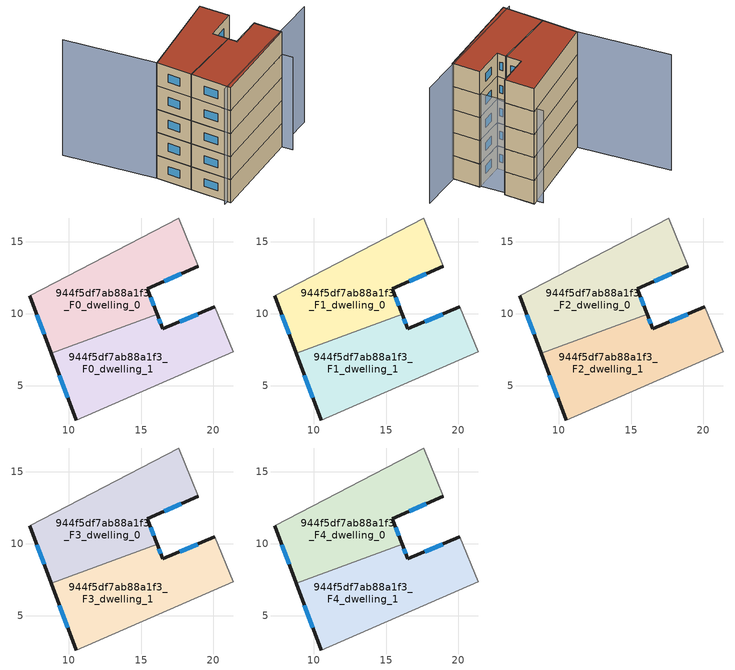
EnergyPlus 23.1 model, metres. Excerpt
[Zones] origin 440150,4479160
944f5df7ab88a1f3_F0_dwelling_0
 floor ground (EU_floor_Construction): 16.11,9.97 15.44,11.72 18.98,13.29 17.61,16.63 7.29,11.25 8.78,7.24 z0
 wall outside (EU_wall_Construction): 18.98,13.29 15.44,11.72 16.11,9.97 / 8.78,7.24 7.29,11.25 z0:3
 wall adiabatic (EU_wall_Construction): 7.29,11.25 17.61,16.63 18.98,13.29 z0:3
 wall to 944f5df7ab88a1f3_F0_dwelling_1 (EU_wall_Construction): 16.11,9.97 8.77,7.24 z0:3
 window (EU_Window_Construction): 17.8,12.77 16.61,12.24 / 15.66,11.14 15.89,10.55 / 8.28,8.57 7.78,9.92 z0.99:2.01
944f5df7ab88a1f3_F0_dwelling_1
 floor ground (EU_floor_Construction): 21.39,7.34 20.12,10.47 16.5,8.95 16.11,9.97 8.78,7.24 10.49,2.62 z0
 wall outside (EU_wall_Construction): 16.11,9.97 16.5,8.95 20.12,10.47 / 10.49,2.62 8.78,7.24 z0:3
 wall adiabatic (EU_wall_Construction): 20.12,10.47 21.39,7.34 10.49,2.62 z0:3
 window (EU_Window_Construction): 16.24,9.63 16.37,9.29 / 17.7,9.45 18.92,9.97 / 9.92,4.15 9.34,5.71 z0.99:2.01
944f5df7ab88a1f3_F1_dwelling_0
 floor to 944f5df7ab88a1f3_F0_dwelling_0 (EU_floor_Construction): 16.11,9.97 15.44,11.72 18.98,13.29 17.61,16.63 7.29,11.25 8.77,7.24 z3
 wall outside (EU_wall_Construction): 18.98,13.29 15.44,11.72 16.11,9.97 / 8.78,7.24 7.29,11.25 z3:6
 wall adiabatic (EU_wall_Construction): 7.29,11.25 17.61,16.63 18.98,13.29 z3:6
 wall to 944f5df7ab88a1f3_F1_dwelling_1 (EU_wall_Construction): 16.11,9.97 8.77,7.24 z3:6
 window (EU_Window_Construction): 17.8,12.77 16.61,12.24 / 15.66,11.14 15.89,10.55 / 8.28,8.57 7.78,9.92 z3.99:5.01
944f5df7ab88a1f3_F1_dwelling_1
 floor to 944f5df7ab88a1f3_F0_dwelling_1 (EU_floor_Construction): 21.39,7.34 20.12,10.47 16.5,8.95 16.11,9.97 8.77,7.24 10.49,2.62 z3
 wall outside (EU_wall_Construction): 16.11,9.97 16.5,8.95 20.12,10.47 / 10.49,2.62 8.78,7.24 z3:6
 wall adiabatic (EU_wall_Construction): 20.12,10.47 21.39,7.34 10.49,2.62 z3:6
 window (EU_Window_Construction): 16.24,9.63 16.37,9.29 / 17.7,9.45 18.92,9.97 / 9.92,4.15 9.34,5.71 z3.99:5.01
944f5df7ab88a1f3_F2_dwelling_0
 floor to 944f5df7ab88a1f3_F1_dwelling_0 (EU_floor_Construction): 16.11,9.97 15.44,11.72 18.98,13.29 17.61,16.63 7.29,11.25 8.77,7.24 z6
 wall outside (EU_wall_Construction): 18.98,13.29 15.44,11.72 16.11,9.97 / 8.78,7.24 7.29,11.25 z6:9
 wall adiabatic (EU_wall_Construction): 7.29,11.25 17.61,16.63 18.98,13.29 z6:9
 wall to 944f5df7ab88a1f3_F2_dwelling_1 (EU_wall_Construction): 16.11,9.97 8.77,7.24 z6:9
 window (EU_Window_Construction): 17.8,12.77 16.61,12.24 / 15.66,11.14 15.89,10.55 / 8.28,8.57 7.78,9.92 z6.99:8.01
944f5df7ab88a1f3_F2_dwelling_1
 floor to 944f5df7ab88a1f3_F1_dwelling_1 (EU_floor_Construction): 21.39,7.34 20.12,10.47 16.5,8.95 16.11,9.97 8.77,7.24 10.49,2.62 z6
 wall outside (EU_wall_Construction): 16.11,9.97 16.5,8.95 20.12,10.47 / 10.49,2.62 8.78,7.24 z6:9
 wall adiabatic (EU_wall_Construction): 20.12,10.47 21.39,7.34 10.49,2.62 z6:9
 window (EU_Window_Construction): 16.24,9.63 16.37,9.29 / 17.7,9.45 18.92,9.97 / 9.92,4.15 9.34,5.71 z6.99:8.01
944f5df7ab88a1f3_F3_dwelling_0
 floor to 944f5df7ab88a1f3_F2_dwelling_0 (EU_floor_Construction): 16.11,9.97 15.44,11.72 18.98,13.29 17.61,16.63 7.29,11.25 8.77,7.24 z9
 wall outside (EU_wall_Construction): 18.98,13.29 15.44,11.72 16.11,9.97 / 8.78,7.24 7.29,11.25 z9:12
 wall adiabatic (EU_wall_Construction): 7.29,11.25 17.61,16.63 18.98,13.29 z9:12
 wall to 944f5df7ab88a1f3_F3_dwelling_1 (EU_wall_Construction): 16.11,9.97 8.77,7.24 z9:12
 window (EU_Window_Construction): 17.8,12.77 16.61,12.24 / 15.66,11.14 15.89,10.55 / 8.28,8.57 7.78,9.92 z9.99:11.01
944f5df7ab88a1f3_F3_dwelling_1
 floor to 944f5df7ab88a1f3_F2_dwelling_1 (EU_floor_Construction): 21.39,7.34 20.12,10.47 16.5,8.95 16.11,9.97 8.77,7.24 10.49,2.62 z9
 wall outside (EU_wall_Construction): 16.11,9.97 16.5,8.95 20.12,10.47 / 10.49,2.62 8.78,7.24 z9:12
 wall adiabatic (EU_wall_Construction): 20.12,10.47 21.39,7.34 10.49,2.62 z9:12
 window (EU_Window_Construction): 16.24,9.63 16.37,9.29 / 17.7,9.45 18.92,9.97 / 9.92,4.15 9.34,5.71 z9.99:11.01
944f5df7ab88a1f3_F4_dwelling_0
 floor to 944f5df7ab88a1f3_F3_dwelling_0 (EU_floor_Construction): 16.11,9.97 15.44,11.72 18.98,13.29 17.61,16.63 7.29,11.25 8.77,7.24 z12
 wall outside (EU_wall_Construction): 18.98,13.29 15.44,11.72 16.11,9.97 / 8.78,7.24 7.29,11.25 z12:15
 wall adiabatic (EU_wall_Construction): 7.29,11.25 17.61,16.63 18.98,13.29 z12:15
 wall to 944f5df7ab88a1f3_F4_dwelling_1 (EU_wall_Construction): 16.11,9.97 8.77,7.24 z12:15
 window (EU_Window_Construction): 17.8,12.77 16.61,12.24 / 15.66,11.14 15.89,10.55 / 8.28,8.57 7.78,9.92 z12.99:14.01
 roof outside (EU_roof_Construction): 17.61,16.63 18.98,13.29 15.44,11.72 16.11,9.97 8.78,7.24 7.29,11.25 z15
944f5df7ab88a1f3_F4_dwelling_1
 floor to 944f5df7ab88a1f3_F3_dwelling_1 (EU_floor_Construction): 21.39,7.34 20.12,10.47 16.5,8.95 16.11,9.97 8.77,7.24 10.49,2.62 z12
 wall outside (EU_wall_Construction): 16.11,9.97 16.5,8.95 20.12,10.47 / 10.49,2.62 8.78,7.24 z12:15
 wall adiabatic (EU_wall_Construction): 20.12,10.47 21.39,7.34 10.49,2.62 z12:15
 window (EU_Window_Construction): 16.24,9.63 16.37,9.29 / 17.7,9.45 18.92,9.97 / 9.92,4.15 9.34,5.71 z12.99:14.01
 roof outside (EU_roof_Construction): 20.12,10.47 21.39,7.34 10.49,2.62 8.78,7.24 16.11,9.97 16.5,8.95 z15
shading: 9.85,2.87 26.17,9.42 / 7.29,11.25 2.24,20.94 z0:15; 21.94,6.19 16.72,17.06 z0:12
[Building]
EU S2 Campaign: North Axis=0; Terrain=City; Solar Distribution=FullExterior
[Site:Location]
Madrid: Latitude=40.5; Longitude=-3.5; Time Zone=1; Elevation=609
[SizingPeriod:WeatherFileDays]
AnnualSizingPeriod: Begin Month=1; Begin Day of Month=1; End Month=12; End Day of Month=31; Day of Week for Start Day=Monday; Use Weather File Daylight Saving Period=No; Use Weather File Rain and Snow Indicators=No
[MATERIAL]
EU_InternalMass_Material: Roughness=MediumRough; Thickness=0.1; Conductivity=1; Density=1800; Specific Heat=900; Thermal Absorptance=0.9; Solar Absorptance=0.7; Visible Absorptance=0.7
[MATERIAL:NOMASS] Roughness=MediumRough; Thermal Absorptance=0.9; Solar Absorptance=0.7; Visible Absorptance=0.7
Name | Thermal Resistance
EU_wall_NoMass | 0.609216
EU_roof_NoMass | 0.513268
EU_floor_NoMass | 0.568163
[WINDOWMATERIAL:SIMPLEGLAZINGSYSTEM]
EU_Window_SimpleGlazing: UFactor=5.50606; Solar Heat Gain Coefficient=0.85; Visible Transmittance=0.85
[CONSTRUCTION]
EU_wall_Construction: EU_wall_NoMass
EU_roof_Construction: EU_roof_NoMass
EU_floor_Construction: EU_floor_NoMass
EU_InternalMass_Construction: EU_InternalMass_Material
EU_Window_Construction: EU_Window_SimpleGlazing
[ZONE] Type=1; Multiplier=1; Ceiling Height=autocalculate; Floor Area=autocalculate; Part of Total Floor Area=Yes
Name | Volume
944f5df7ab88a1f3_F0_dwelling_0; 944f5df7ab88a1f3_F1_dwelling_0; 944f5df7ab88a1f3_F2_dwelling_0; 944f5df7ab88a1f3_F3_dwelling_0; 944f5df7ab88a1f3_F4_dwelling_0; 944f5df7ab88a1f3_F0_dwelling_1 | 151.507
944f5df7ab88a1f3_F1_dwelling_1; 944f5df7ab88a1f3_F2_dwelling_1; 944f5df7ab88a1f3_F3_dwelling_1; 944f5df7ab88a1f3_F4_dwelling_1 | 151.508
[INTERNALMASS] Construction=EU_InternalMass_Construction
Name | Zone or ZoneList | Surface Area
944f5df7ab88a1f3_F0_dwelling_0_EU_InternalMass | 944f5df7ab88a1f3_F0_dwelling_0 | 50.5023
944f5df7ab88a1f3_F0_dwelling_1_EU_InternalMass | 944f5df7ab88a1f3_F0_dwelling_1 | 50.5026
944f5df7ab88a1f3_F1_dwelling_0_EU_InternalMass | 944f5df7ab88a1f3_F1_dwelling_0 | 50.5023
944f5df7ab88a1f3_F1_dwelling_1_EU_InternalMass | 944f5df7ab88a1f3_F1_dwelling_1 | 50.5026
944f5df7ab88a1f3_F2_dwelling_0_EU_InternalMass | 944f5df7ab88a1f3_F2_dwelling_0 | 50.5023
944f5df7ab88a1f3_F2_dwelling_1_EU_InternalMass | 944f5df7ab88a1f3_F2_dwelling_1 | 50.5026
944f5df7ab88a1f3_F3_dwelling_0_EU_InternalMass | 944f5df7ab88a1f3_F3_dwelling_0 | 50.5023
944f5df7ab88a1f3_F3_dwelling_1_EU_InternalMass | 944f5df7ab88a1f3_F3_dwelling_1 | 50.5026
944f5df7ab88a1f3_F4_dwelling_0_EU_InternalMass | 944f5df7ab88a1f3_F4_dwelling_0 | 50.5023
944f5df7ab88a1f3_F4_dwelling_1_EU_InternalMass | 944f5df7ab88a1f3_F4_dwelling_1 | 50.5026
[OTHEREQUIPMENT] Fuel Type=Electricity; Design Level Calculation Method=Watts/Area; Power per Zone Floor Area=1; Fraction Latent=0; Fraction Radiant=0; Fraction Lost=0; Carbon Dioxide Generation Rate=0; EndUse Subcategory=EU_Step8_InternalGains
Name | Zone or ZoneList or Space or SpaceList | Schedule
EU_Step8_InternalGain_944f5df7ab88a1f3_F0_dwelling_0_f000 | 944f5df7ab88a1f3_F0_dwelling_0 | EU_Step8_GainSchedule_944f5df7ab88a1f3_F0_dwelling_0_f000
EU_Step8_InternalGain_944f5df7ab88a1f3_F0_dwelling_1_f000 | 944f5df7ab88a1f3_F0_dwelling_1 | EU_Step8_GainSchedule_944f5df7ab88a1f3_F0_dwelling_1_f000
EU_Step8_InternalGain_944f5df7ab88a1f3_F1_dwelling_0_f000 | 944f5df7ab88a1f3_F1_dwelling_0 | EU_Step8_GainSchedule_944f5df7ab88a1f3_F1_dwelling_0_f000
EU_Step8_InternalGain_944f5df7ab88a1f3_F1_dwelling_1_f000 | 944f5df7ab88a1f3_F1_dwelling_1 | EU_Step8_GainSchedule_944f5df7ab88a1f3_F1_dwelling_1_f000
EU_Step8_InternalGain_944f5df7ab88a1f3_F2_dwelling_0_f000 | 944f5df7ab88a1f3_F2_dwelling_0 | EU_Step8_GainSchedule_944f5df7ab88a1f3_F2_dwelling_0_f000
EU_Step8_InternalGain_944f5df7ab88a1f3_F2_dwelling_1_f000 | 944f5df7ab88a1f3_F2_dwelling_1 | EU_Step8_GainSchedule_944f5df7ab88a1f3_F2_dwelling_1_f000
EU_Step8_InternalGain_944f5df7ab88a1f3_F3_dwelling_0_f000 | 944f5df7ab88a1f3_F3_dwelling_0 | EU_Step8_GainSchedule_944f5df7ab88a1f3_F3_dwelling_0_f000
EU_Step8_InternalGain_944f5df7ab88a1f3_F3_dwelling_1_f000 | 944f5df7ab88a1f3_F3_dwelling_1 | EU_Step8_GainSchedule_944f5df7ab88a1f3_F3_dwelling_1_f000
EU_Step8_InternalGain_944f5df7ab88a1f3_F4_dwelling_0_f000 | 944f5df7ab88a1f3_F4_dwelling_0 | EU_Step8_GainSchedule_944f5df7ab88a1f3_F4_dwelling_0_f000
EU_Step8_InternalGain_944f5df7ab88a1f3_F4_dwelling_1_f000 | 944f5df7ab88a1f3_F4_dwelling_1 | EU_Step8_GainSchedule_944f5df7ab88a1f3_F4_dwelling_1_f000
[ZONEVENTILATION:DESIGNFLOWRATE] Schedule=EU_AlwaysOn; Design Flow Rate Calculation Method=AirChanges/Hour; Air Changes per Hour=0.752966; Ventilation Type=Natural; Fan Pressure Rise=0; Fan Total Efficiency=1; Constant Term Coefficient=1; Temperature Term Coefficient=0; Velocity Term Coefficient=0; Velocity Squared Term Coefficient=0; Minimum Indoor Temperature=-100; Maximum Indoor Temperature=100; Delta Temperature=-100; Minimum Outdoor Temperature=-100; Maximum Outdoor Temperature=100; Maximum Wind Speed=40
Name | Zone or ZoneList or Space or SpaceList
EU_ConstantAir_944f5df7ab88a1f3_F0_dwelling_0 | 944f5df7ab88a1f3_F0_dwelling_0
EU_ConstantAir_944f5df7ab88a1f3_F0_dwelling_1 | 944f5df7ab88a1f3_F0_dwelling_1
EU_ConstantAir_944f5df7ab88a1f3_F1_dwelling_0 | 944f5df7ab88a1f3_F1_dwelling_0
EU_ConstantAir_944f5df7ab88a1f3_F1_dwelling_1 | 944f5df7ab88a1f3_F1_dwelling_1
EU_ConstantAir_944f5df7ab88a1f3_F2_dwelling_0 | 944f5df7ab88a1f3_F2_dwelling_0
EU_ConstantAir_944f5df7ab88a1f3_F2_dwelling_1 | 944f5df7ab88a1f3_F2_dwelling_1
EU_ConstantAir_944f5df7ab88a1f3_F3_dwelling_0 | 944f5df7ab88a1f3_F3_dwelling_0
EU_ConstantAir_944f5df7ab88a1f3_F3_dwelling_1 | 944f5df7ab88a1f3_F3_dwelling_1
EU_ConstantAir_944f5df7ab88a1f3_F4_dwelling_0 | 944f5df7ab88a1f3_F4_dwelling_0
EU_ConstantAir_944f5df7ab88a1f3_F4_dwelling_1 | 944f5df7ab88a1f3_F4_dwelling_1
[HVACTEMPLATE:THERMOSTAT] Constant Heating Setpoint=20; Constant Cooling Setpoint=50
EU_HeatOnly_944f5df7ab88a1f3_F0_dwelling_0; EU_HeatOnly_944f5df7ab88a1f3_F0_dwelling_1; EU_HeatOnly_944f5df7ab88a1f3_F1_dwelling_0; EU_HeatOnly_944f5df7ab88a1f3_F1_dwelling_1; EU_HeatOnly_944f5df7ab88a1f3_F2_dwelling_0; EU_HeatOnly_944f5df7ab88a1f3_F2_dwelling_1; EU_HeatOnly_944f5df7ab88a1f3_F3_dwelling_0; EU_HeatOnly_944f5df7ab88a1f3_F3_dwelling_1; EU_HeatOnly_944f5df7ab88a1f3_F4_dwelling_0; EU_HeatOnly_944f5df7ab88a1f3_F4_dwelling_1
[HVACTEMPLATE:ZONE:IDEALLOADSAIRSYSTEM] System Availability Schedule=EU_AlwaysOn; Maximum Heating Supply Air Temperature=50; Minimum Cooling Supply Air Temperature=13; Maximum Heating Supply Air Humidity Ratio=0.0156; Minimum Cooling Supply Air Humidity Ratio=0.0077; Heating Limit=NoLimit; Cooling Limit=NoLimit; Heating Availability Schedule=EU_AlwaysOn; Cooling Availability Schedule=EU_CoolingOff; Dehumidification Control Type=ConstantSensibleHeatRatio; Cooling Sensible Heat Ratio=0.7; Dehumidification Setpoint=60; Humidification Control Type=None; Humidification Setpoint=30; Outdoor Air Method=None; Outdoor Air Flow Rate per Person=0.00944; Outdoor Air Flow Rate per Zone Floor Area=0; Outdoor Air Flow Rate per Zone=0; Demand Controlled Ventilation Type=None; Outdoor Air Economizer Type=NoEconomizer; Heat Recovery Type=None; Sensible Heat Recovery Effectiveness=0.7; Latent Heat Recovery Effectiveness=0.65
Name | Template Thermostat
944f5df7ab88a1f3_F0_dwelling_0 | EU_HeatOnly_944f5df7ab88a1f3_F0_dwelling_0
944f5df7ab88a1f3_F0_dwelling_1 | EU_HeatOnly_944f5df7ab88a1f3_F0_dwelling_1
944f5df7ab88a1f3_F1_dwelling_0 | EU_HeatOnly_944f5df7ab88a1f3_F1_dwelling_0
944f5df7ab88a1f3_F1_dwelling_1 | EU_HeatOnly_944f5df7ab88a1f3_F1_dwelling_1
944f5df7ab88a1f3_F2_dwelling_0 | EU_HeatOnly_944f5df7ab88a1f3_F2_dwelling_0
944f5df7ab88a1f3_F2_dwelling_1 | EU_HeatOnly_944f5df7ab88a1f3_F2_dwelling_1
944f5df7ab88a1f3_F3_dwelling_0 | EU_HeatOnly_944f5df7ab88a1f3_F3_dwelling_0
944f5df7ab88a1f3_F3_dwelling_1 | EU_HeatOnly_944f5df7ab88a1f3_F3_dwelling_1
944f5df7ab88a1f3_F4_dwelling_0 | EU_HeatOnly_944f5df7ab88a1f3_F4_dwelling_0
944f5df7ab88a1f3_F4_dwelling_1 | EU_HeatOnly_944f5df7ab88a1f3_F4_dwelling_1
[SIZING:ZONE] Zone Cooling Design Supply Air Temperature Input Method=SupplyAirTemperature; Zone Cooling Design Supply Air Temperature=13; Zone Heating Design Supply Air Temperature Input Method=SupplyAirTemperature; Zone Heating Design Supply Air Temperature=50; Zone Cooling Design Supply Air Humidity Ratio=0.008; Zone Heating Design Supply Air Humidity Ratio=0.008; Cooling Design Air Flow Method=DesignDay; Cooling Design Air Flow Rate=0; Cooling Minimum Air Flow per Zone Floor Area=0.000762; Cooling Minimum Air Flow=0; Cooling Minimum Air Flow Fraction=0.2; Heating Design Air Flow Method=DesignDay; Heating Design Air Flow Rate=0; Heating Maximum Air Flow per Zone Floor Area=0.002032; Heating Maximum Air Flow=0.141576; Heating Maximum Air Flow Fraction=0.3; Account for Dedicated Outdoor Air System=No; Dedicated Outdoor Air System Control Strategy=NeutralSupplyAir; Dedicated Outdoor Air Low Setpoint Temperature for Design=autosize; Dedicated Outdoor Air High Setpoint Temperature for Design=autosize; Zone Load Sizing Method=Sensible Load Only No Latent Load; Zone Latent Cooling Design Supply Air Humidity Ratio Input Method=HumidityRatioDifference; Zone Cooling Design Supply Air Humidity Ratio Difference=0.005; Zone Latent Heating Design Supply Air Humidity Ratio Input Method=HumidityRatioDifference; Zone Humidification Design Supply Air Humidity Ratio Difference=0.005
944f5df7ab88a1f3_F0_dwelling_0; 944f5df7ab88a1f3_F0_dwelling_1; 944f5df7ab88a1f3_F1_dwelling_0; 944f5df7ab88a1f3_F1_dwelling_1; 944f5df7ab88a1f3_F2_dwelling_0; 944f5df7ab88a1f3_F2_dwelling_1; 944f5df7ab88a1f3_F3_dwelling_0; 944f5df7ab88a1f3_F3_dwelling_1; 944f5df7ab88a1f3_F4_dwelling_0; 944f5df7ab88a1f3_F4_dwelling_1
[SCHEDULE:CONSTANT]
Name | Hourly Value
EU_AlwaysOn | 1
EU_CoolingOff | 0
[SCHEDULE:FILE] Column Number=1; Rows to Skip at Top=0; Number of Hours of Data=8760; Column Separator=Comma; Interpolate to Timestep=No; Minutes per Item=60; Adjust Schedule for Daylight Savings=Yes
Name | File
EU_Step8_GainSchedule_944f5df7ab88a1f3_F0_dwelling_0_f000 | ../../schedules/944f5df7ab88a1f3/944f5df7ab88a1f3_F0_dwelling_0_f000_gain.csv
EU_Step8_GainSchedule_944f5df7ab88a1f3_F0_dwelling_1_f000 | ../../schedules/944f5df7ab88a1f3/944f5df7ab88a1f3_F0_dwelling_1_f000_gain.csv
EU_Step8_GainSchedule_944f5df7ab88a1f3_F1_dwelling_0_f000 | ../../schedules/944f5df7ab88a1f3/944f5df7ab88a1f3_F1_dwelling_0_f000_gain.csv
EU_Step8_GainSchedule_944f5df7ab88a1f3_F1_dwelling_1_f000 | ../../schedules/944f5df7ab88a1f3/944f5df7ab88a1f3_F1_dwelling_1_f000_gain.csv
EU_Step8_GainSchedule_944f5df7ab88a1f3_F2_dwelling_0_f000 | ../../schedules/944f5df7ab88a1f3/944f5df7ab88a1f3_F2_dwelling_0_f000_gain.csv
EU_Step8_GainSchedule_944f5df7ab88a1f3_F2_dwelling_1_f000 | ../../schedules/944f5df7ab88a1f3/944f5df7ab88a1f3_F2_dwelling_1_f000_gain.csv
EU_Step8_GainSchedule_944f5df7ab88a1f3_F3_dwelling_0_f000 | ../../schedules/944f5df7ab88a1f3/944f5df7ab88a1f3_F3_dwelling_0_f000_gain.csv
EU_Step8_GainSchedule_944f5df7ab88a1f3_F3_dwelling_1_f000 | ../../schedules/944f5df7ab88a1f3/944f5df7ab88a1f3_F3_dwelling_1_f000_gain.csv
EU_Step8_GainSchedule_944f5df7ab88a1f3_F4_dwelling_0_f000 | ../../schedules/944f5df7ab88a1f3/944f5df7ab88a1f3_F4_dwelling_0_f000_gain.csv
EU_Step8_GainSchedule_944f5df7ab88a1f3_F4_dwelling_1_f000 | ../../schedules/944f5df7ab88a1f3/944f5df7ab88a1f3_F4_dwelling_1_f000_gain.csv
